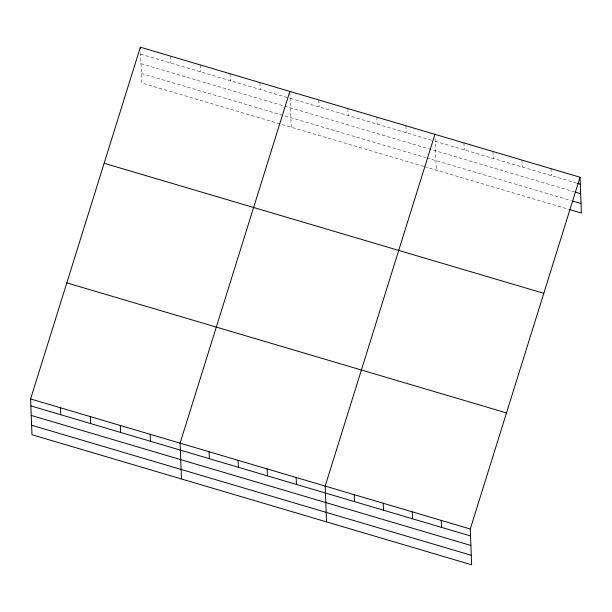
<?xml version="1.0" encoding="UTF-8"?>
<svg xmlns="http://www.w3.org/2000/svg" width="612" height="612" viewBox="0 0 612 612"><rect width="100%" height="100%" fill="white"/><g stroke="black" fill="none" stroke-linecap="round" stroke-linejoin="round"><path stroke-width="0.46" stroke-dasharray="3.06 2.29" d="M140.622 54.139L288.298 97.828M290.111 98.364L433.388 140.745M435.201 141.28L576.665 183.126M140.99 63.663L574.308 191.847M141.364 73.478L425.967 157.666M426.878 157.934L571.057 200.583M423.611 166.38L141.732 82.995L140.523 51.53M424.521 166.648L568.701 209.304M551.007 168.667L551.274 175.621M521.99 160.084L522.258 167.03M492.966 151.501L493.234 158.447M463.95 142.917L464.217 149.864M435.101 138.672L436.31 170.136M405.917 125.743L406.184 132.697M376.9 117.16L377.16 124.114M347.876 108.576L348.144 115.53M318.86 99.993L319.127 106.947M289.874 92.282L291.22 127.22M259.947 82.566L260.215 89.52M230.043 73.723L230.311 80.669M200.147 64.88L200.415 71.826M170.251 56.036L170.519 62.982"/><path stroke-width="0.92" d="M580.023 177.25L470.268 529.005L471.645 564.807L31.977 434.749L30.6 398.94L140.355 47.193L580.023 177.25L581.4 213.06L569.611 209.572M289.843 91.41L180.089 443.164L181.466 478.974M434.933 134.326L325.179 486.081L326.556 521.891M577.567 183.393L580.291 184.204M575.219 192.114L580.658 193.721M572.87 201.118L581.033 203.536M104.132 163.266L543.808 293.332M66.815 282.866L506.491 412.924M30.6 398.94L470.268 529.005M30.868 405.894L470.536 535.951M31.235 415.418L470.903 545.476M31.61 425.225L471.278 555.291M441.252 520.422L441.52 527.368M412.236 511.831L412.503 518.785M383.219 503.248L383.479 510.201M354.195 494.664L354.463 501.618M296.162 477.498L296.43 484.452M267.146 468.914L267.413 475.868M238.122 460.331L238.389 467.285M209.105 451.748L209.373 458.694M140.355 47.193L140.423 48.929M150.192 434.321L150.46 441.267M120.296 425.47L120.556 432.424M90.392 416.627L90.66 423.581M60.496 407.783L60.764 414.737"/></g></svg>
